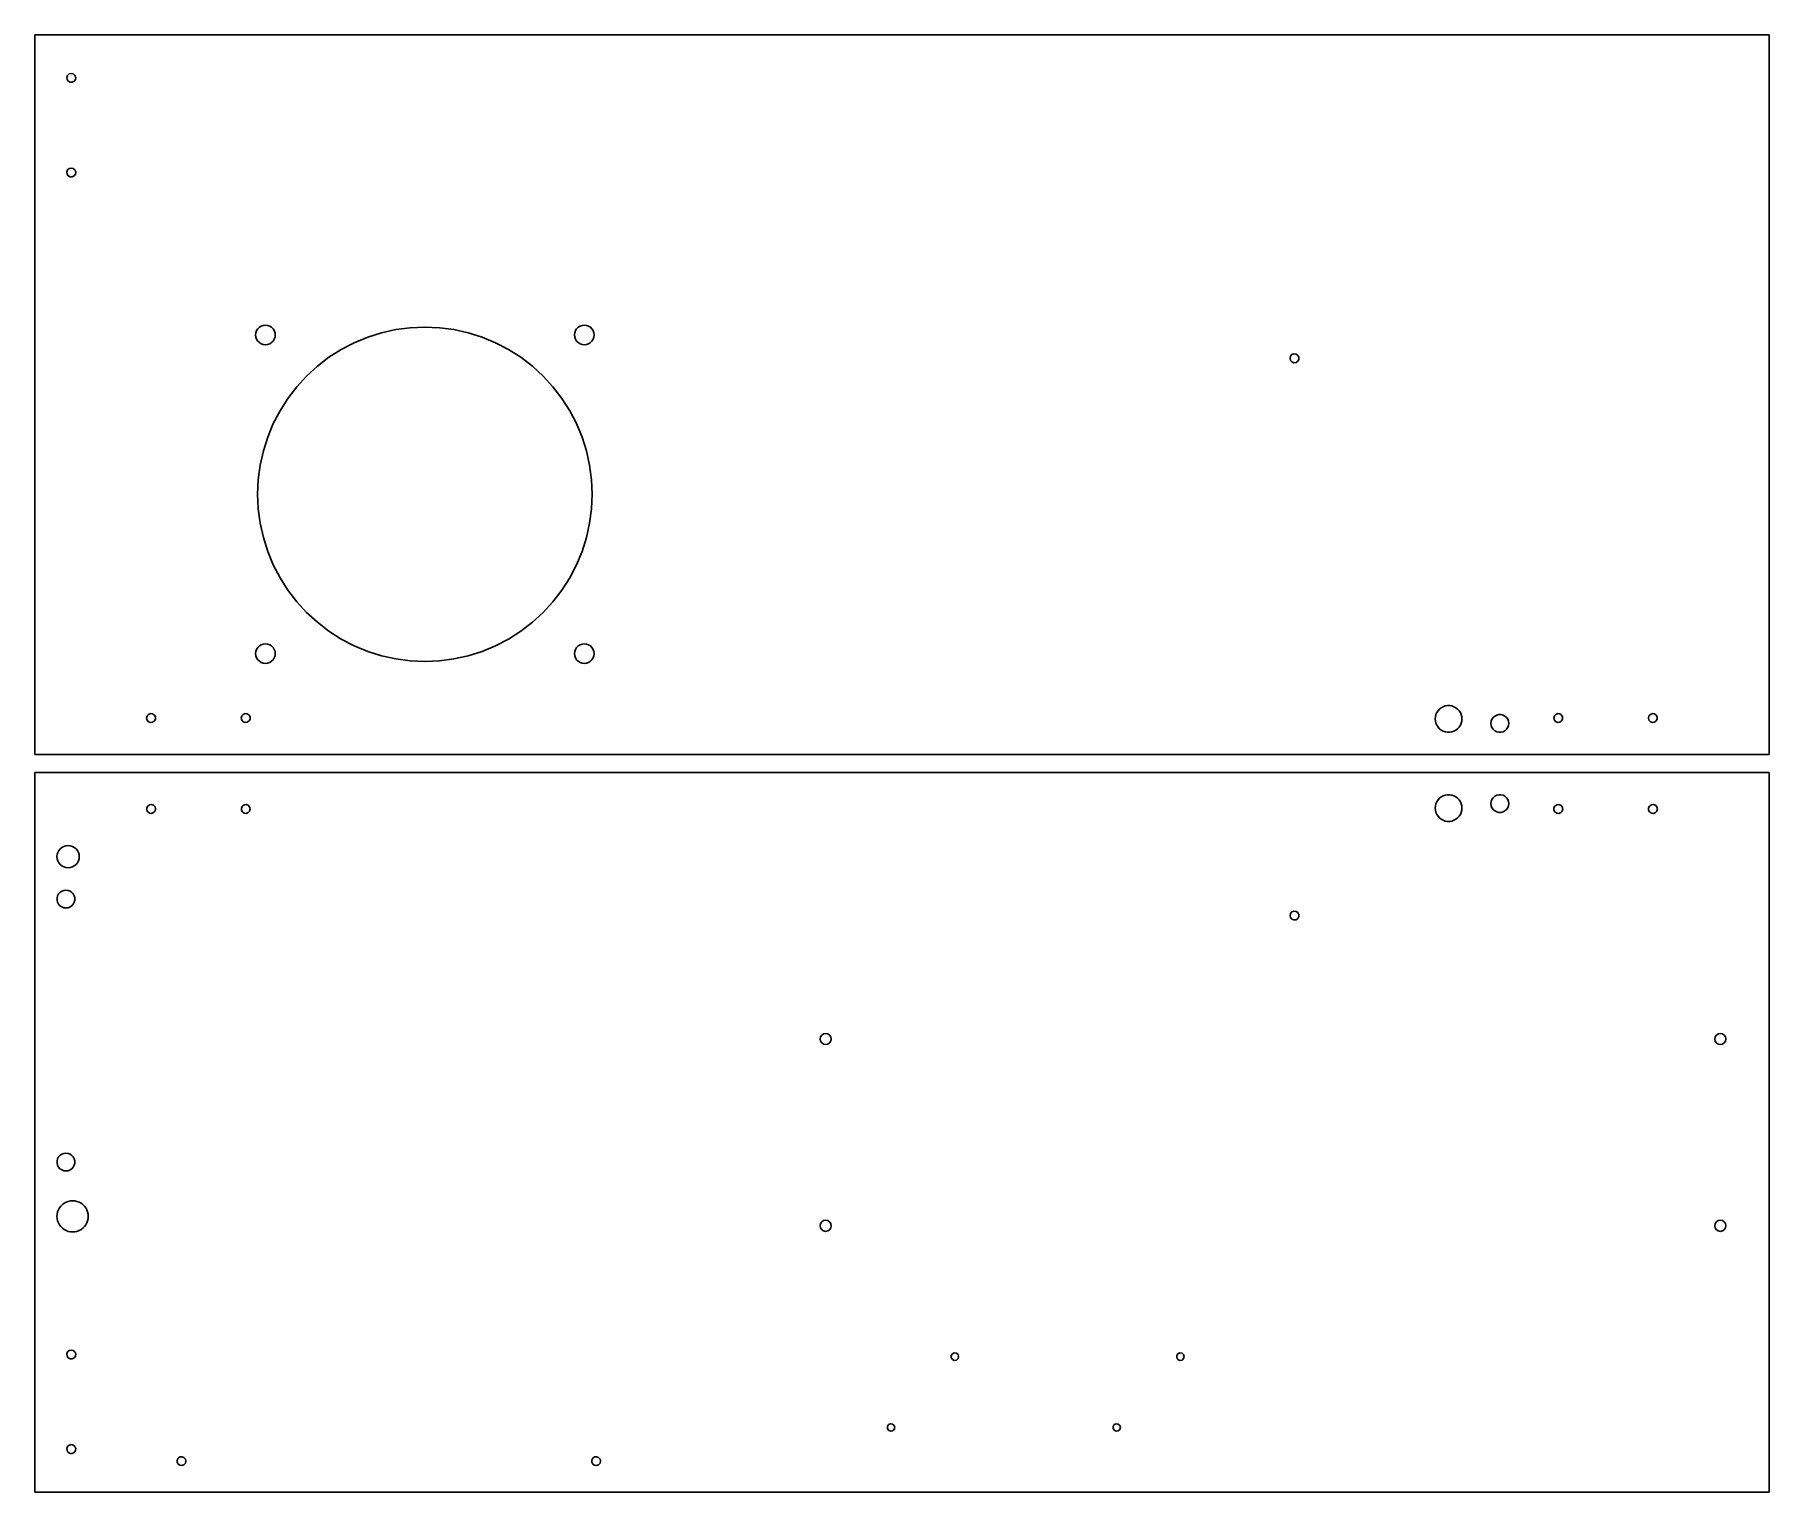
# Model space of a CAD drawing. Header units: metres. Extents: x 0 to 389, y -166 to 162.
import ezdxf

# ---------------------------------------------------------------- set-up
doc = ezdxf.new("R2010")
doc.units = ezdxf.units.M

msp = doc.modelspace()

# ---------------------------------------------------------------- linework, layer by layer
for p, q in [((389, 161.5), (0, 161.5)), ((0, 161.5), (0, 0)), ((389, 0), (389, 161.5)), ((7.20729, 151.921), (7.37701, 152.368)), ((7.26497, 151.445), (7.20729, 151.921)), ((7.37701, 152.368), (7.73528, 152.685)), ((7.73528, 152.685), (8.2, 152.8)), ((8.2, 152.8), (8.66472, 152.685)), ((8.66472, 152.685), (9.02298, 152.368)), ((9.02298, 152.368), (9.1927, 151.921)), ((9.1927, 151.921), (9.13501, 151.445)), ((7.53687, 151.051), (7.26497, 151.445)), ((7.96068, 150.829), (7.53687, 151.051)), ((8.4393, 150.829), (7.96068, 150.829)), ((8.86311, 151.051), (8.4393, 150.829)), ((9.13501, 151.445), (8.86311, 151.051)), ((7.20729, 130.701), (7.37701, 131.148)), ((7.26497, 130.225), (7.20729, 130.701)), ((7.53687, 129.831), (7.26497, 130.225)), ((7.37701, 131.148), (7.73528, 131.465)), ((7.96068, 129.609), (7.53687, 129.831)), ((7.73528, 131.465), (8.2, 131.58)), ((8.4393, 129.609), (7.96068, 129.609)), ((8.2, 131.58), (8.66472, 131.465)), ((8.86311, 129.831), (8.4393, 129.609)), ((8.66472, 131.465), (9.02298, 131.148)), ((9.13501, 130.225), (8.86311, 129.831)), ((9.02298, 131.148), (9.1927, 130.701)), ((9.1927, 130.701), (9.13501, 130.225)), ((49.55, 94.15), (49.6051, 94.6395)), ((49.6051, 93.6604), (49.55, 94.15)), ((49.6051, 94.6395), (49.7679, 95.1045)), ((49.7679, 93.1954), (49.6051, 93.6604)), ((49.7679, 95.1045), (50.03, 95.5217)), ((50.03, 95.5217), (50.3783, 95.87)), ((50.3783, 95.87), (50.7955, 96.1321)), ((50.7955, 96.1321), (51.2605, 96.2948)), ((51.2605, 96.2948), (51.75, 96.35)), ((51.75, 96.35), (52.2395, 96.2948)), ((52.2395, 96.2948), (52.7045, 96.1321)), ((52.7045, 96.1321), (53.1217, 95.87)), ((53.1217, 95.87), (53.47, 95.5217)), ((53.47, 95.5217), (53.7321, 95.1045)), ((53.7321, 95.1045), (53.8948, 94.6395)), ((53.8948, 93.6604), (53.7321, 93.1954)), ((53.8948, 94.6395), (53.95, 94.15)), ((53.95, 94.15), (53.8948, 93.6604)), ((71.6518, 92.3865), (74.6742, 93.6385)), ((74.6742, 93.6385), (77.7943, 94.6222)), ((77.7943, 94.6222), (80.9882, 95.3303)), ((80.9882, 95.3303), (84.2317, 95.7573)), ((84.2317, 95.7573), (87.5, 95.9)), ((87.5, 95.9), (90.7683, 95.7573)), ((90.7683, 95.7573), (94.0118, 95.3303)), ((94.0118, 95.3303), (97.2057, 94.6222)), ((97.2057, 94.6222), (100.326, 93.6385)), ((100.326, 93.6385), (103.348, 92.3865)), ((121.05, 94.15), (121.105, 94.6395)), ((121.105, 93.6604), (121.05, 94.15)), ((121.105, 94.6395), (121.268, 95.1045)), ((121.268, 93.1954), (121.105, 93.6604)), ((121.268, 95.1045), (121.53, 95.5217)), ((121.53, 95.5217), (121.878, 95.87)), ((121.878, 95.87), (122.295, 96.1321)), ((122.295, 96.1321), (122.76, 96.2948)), ((122.76, 96.2948), (123.25, 96.35)), ((123.25, 96.35), (123.74, 96.2948)), ((123.74, 96.2948), (124.205, 96.1321)), ((124.205, 96.1321), (124.622, 95.87)), ((124.622, 95.87), (124.97, 95.5217)), ((124.97, 95.5217), (125.232, 95.1045)), ((125.232, 95.1045), (125.395, 94.6395)), ((125.395, 93.6604), (125.232, 93.1954)), ((125.395, 94.6395), (125.45, 94.15)), ((125.45, 94.15), (125.395, 93.6604)), ((50.03, 92.7783), (49.7679, 93.1954)), ((50.3783, 92.43), (50.03, 92.7783)), ((50.7955, 92.1679), (50.3783, 92.43)), ((51.2605, 92.0052), (50.7955, 92.1679)), ((51.75, 91.95), (51.2605, 92.0052)), ((52.2395, 92.0052), (51.75, 91.95)), ((52.7045, 92.1679), (52.2395, 92.0052)), ((53.1217, 92.43), (52.7045, 92.1679)), ((53.47, 92.7783), (53.1217, 92.43)), ((53.7321, 93.1954), (53.47, 92.7783)), ((65.9909, 89.1182), (68.75, 90.8759)), ((68.75, 90.8759), (71.6518, 92.3865)), ((103.348, 92.3865), (106.25, 90.8759)), ((106.25, 90.8759), (109.009, 89.1182)), ((121.53, 92.7783), (121.268, 93.1954)), ((121.878, 92.43), (121.53, 92.7783)), ((122.295, 92.1679), (121.878, 92.43)), ((122.76, 92.0052), (122.295, 92.1679)), ((123.25, 91.95), (122.76, 92.0052)), ((123.74, 92.0052), (123.25, 91.95)), ((124.205, 92.1679), (123.74, 92.0052)), ((124.622, 92.43), (124.205, 92.1679)), ((124.97, 92.7783), (124.622, 92.43)), ((125.232, 93.1954), (124.97, 92.7783)), ((281.626, 89.3647), (281.944, 89.723)), ((281.944, 89.723), (282.391, 89.8927)), ((282.391, 89.8927), (282.866, 89.835)), ((282.866, 89.835), (283.26, 89.5631)), ((283.26, 89.5631), (283.483, 89.1393)), ((60.9835, 84.9165), (63.3955, 87.1267)), ((63.3955, 87.1267), (65.9909, 89.1182)), ((109.009, 89.1182), (111.605, 87.1267)), ((111.605, 87.1267), (114.016, 84.9165)), ((281.512, 88.9), (281.626, 89.3647)), ((281.626, 88.4353), (281.512, 88.9)), ((281.944, 88.077), (281.626, 88.4353)), ((282.391, 87.9073), (281.944, 88.077)), ((282.866, 87.965), (282.391, 87.9073)), ((283.26, 88.2369), (282.866, 87.965)), ((283.483, 88.6607), (283.26, 88.2369)), ((283.483, 89.1393), (283.483, 88.6607)), ((56.7818, 79.9091), (58.7733, 82.5045)), ((58.7733, 82.5045), (60.9835, 84.9165)), ((114.016, 84.9165), (116.227, 82.5045)), ((116.227, 82.5045), (118.218, 79.9091)), ((55.024, 77.15), (56.7818, 79.9091)), ((118.218, 79.9091), (119.976, 77.15)), ((52.2615, 71.2258), (53.5135, 74.2482)), ((53.5135, 74.2482), (55.024, 77.15)), ((119.976, 77.15), (121.487, 74.2482)), ((121.487, 74.2482), (122.738, 71.2258)), ((51.2778, 68.1057), (52.2615, 71.2258)), ((122.738, 71.2258), (123.722, 68.1057)), ((50.5697, 64.9118), (51.2778, 68.1057)), ((123.722, 68.1057), (124.43, 64.9118)), ((50.1427, 61.6683), (50.5697, 64.9118)), ((124.43, 64.9118), (124.857, 61.6683)), ((50, 58.4), (50.1427, 61.6683)), ((50.1427, 55.1317), (50, 58.4)), ((124.857, 61.6683), (125, 58.4)), ((125, 58.4), (124.857, 55.1317)), ((50.5697, 51.8882), (50.1427, 55.1317)), ((124.857, 55.1317), (124.43, 51.8882)), ((51.2778, 48.6943), (50.5697, 51.8882)), ((124.43, 51.8882), (123.722, 48.6943)), ((52.2615, 45.5742), (51.2778, 48.6943)), ((123.722, 48.6943), (122.738, 45.5742)), ((53.5135, 42.5518), (52.2615, 45.5742)), ((122.738, 45.5742), (121.487, 42.5518)), ((55.024, 39.65), (53.5135, 42.5518)), ((56.7818, 36.8909), (55.024, 39.65)), ((119.976, 39.65), (118.218, 36.8909)), ((121.487, 42.5518), (119.976, 39.65)), ((58.7733, 34.2955), (56.7818, 36.8909)), ((118.218, 36.8909), (116.227, 34.2955)), ((60.9835, 31.8835), (58.7733, 34.2955)), ((63.3955, 29.6733), (60.9835, 31.8835)), ((114.016, 31.8835), (111.605, 29.6733)), ((116.227, 34.2955), (114.016, 31.8835)), ((65.9909, 27.6818), (63.3955, 29.6733)), ((68.75, 25.924), (65.9909, 27.6818)), ((109.009, 27.6818), (106.25, 25.924)), ((111.605, 29.6733), (109.009, 27.6818)), ((49.6051, 23.1395), (49.7679, 23.6045)), ((49.7679, 23.6045), (50.03, 24.0217)), ((50.03, 24.0217), (50.3783, 24.37)), ((50.3783, 24.37), (50.7955, 24.6321)), ((50.7955, 24.6321), (51.2605, 24.7948)), ((51.2605, 24.7948), (51.75, 24.85)), ((51.75, 24.85), (52.2395, 24.7948)), ((52.2395, 24.7948), (52.7045, 24.6321)), ((52.7045, 24.6321), (53.1217, 24.37)), ((53.1217, 24.37), (53.47, 24.0217)), ((53.47, 24.0217), (53.7321, 23.6045)), ((53.7321, 23.6045), (53.8948, 23.1395)), ((71.6518, 24.4135), (68.75, 25.924)), ((74.6742, 23.1615), (71.6518, 24.4135)), ((103.348, 24.4135), (100.326, 23.1615)), ((106.25, 25.924), (103.348, 24.4135)), ((121.105, 23.1395), (121.268, 23.6045)), ((121.268, 23.6045), (121.53, 24.0217)), ((121.53, 24.0217), (121.878, 24.37)), ((121.878, 24.37), (122.295, 24.6321)), ((122.295, 24.6321), (122.76, 24.7948)), ((122.76, 24.7948), (123.25, 24.85)), ((123.25, 24.85), (123.74, 24.7948)), ((123.74, 24.7948), (124.205, 24.6321)), ((124.205, 24.6321), (124.622, 24.37)), ((124.622, 24.37), (124.97, 24.0217)), ((124.97, 24.0217), (125.232, 23.6045)), ((125.232, 23.6045), (125.395, 23.1395)), ((49.55, 22.65), (49.6051, 23.1395)), ((49.6051, 22.1604), (49.55, 22.65)), ((49.7679, 21.6954), (49.6051, 22.1604)), ((50.03, 21.2783), (49.7679, 21.6954)), ((50.3783, 20.93), (50.03, 21.2783)), ((50.7955, 20.6679), (50.3783, 20.93)), ((51.2605, 20.5052), (50.7955, 20.6679)), ((51.75, 20.45), (51.2605, 20.5052)), ((52.2395, 20.5052), (51.75, 20.45)), ((52.7045, 20.6679), (52.2395, 20.5052)), ((53.1217, 20.93), (52.7045, 20.6679)), ((53.47, 21.2783), (53.1217, 20.93)), ((53.7321, 21.6954), (53.47, 21.2783)), ((53.8948, 22.1604), (53.7321, 21.6954)), ((53.8948, 23.1395), (53.95, 22.65)), ((53.95, 22.65), (53.8948, 22.1604)), ((77.7943, 22.1778), (74.6742, 23.1615)), ((80.9882, 21.4697), (77.7943, 22.1778)), ((84.2317, 21.0427), (80.9882, 21.4697)), ((87.5, 20.9), (84.2317, 21.0427)), ((90.7683, 21.0427), (87.5, 20.9)), ((94.0118, 21.4697), (90.7683, 21.0427)), ((97.2057, 22.1778), (94.0118, 21.4697)), ((100.326, 23.1615), (97.2057, 22.1778)), ((121.05, 22.65), (121.105, 23.1395)), ((121.105, 22.1604), (121.05, 22.65)), ((121.268, 21.6954), (121.105, 22.1604)), ((121.53, 21.2783), (121.268, 21.6954)), ((121.878, 20.93), (121.53, 21.2783)), ((122.295, 20.6679), (121.878, 20.93)), ((122.76, 20.5052), (122.295, 20.6679)), ((123.25, 20.45), (122.76, 20.5052)), ((123.74, 20.5052), (123.25, 20.45)), ((124.205, 20.6679), (123.74, 20.5052)), ((124.622, 20.93), (124.205, 20.6679)), ((124.97, 21.2783), (124.622, 20.93)), ((125.232, 21.6954), (124.97, 21.2783)), ((125.395, 22.1604), (125.232, 21.6954)), ((125.395, 23.1395), (125.45, 22.65)), ((125.45, 22.65), (125.395, 22.1604)), ((25.1, 8.2), (25.2145, 8.66472)), ((25.2145, 7.73528), (25.1, 8.2)), ((25.2145, 8.66472), (25.5319, 9.02298)), ((25.5319, 9.02298), (25.9795, 9.1927)), ((25.9795, 9.1927), (26.4546, 9.13501)), ((26.4546, 9.13501), (26.8485, 8.86311)), ((26.8485, 8.86311), (27.0709, 8.4393)), ((27.0709, 7.96068), (26.8485, 7.53687)), ((27.0709, 8.4393), (27.0709, 7.96068)), ((46.32, 8.2), (46.4345, 8.66472)), ((46.4345, 7.73528), (46.32, 8.2)), ((46.4345, 8.66472), (46.7519, 9.02298)), ((46.7519, 9.02298), (47.1994, 9.1927)), ((47.1994, 9.1927), (47.6746, 9.13501)), ((47.6746, 9.13501), (48.0685, 8.86311)), ((48.0685, 8.86311), (48.2909, 8.4393)), ((48.2909, 7.96068), (48.0685, 7.53687)), ((48.2909, 8.4393), (48.2909, 7.96068)), ((314.08, 8), (314.121, 8.49377)), ((314.121, 7.50621), (314.08, 8)), ((314.121, 8.49377), (314.243, 8.97409)), ((314.243, 8.97409), (314.442, 9.42784)), ((314.442, 9.42784), (314.713, 9.84264)), ((314.713, 9.84264), (315.048, 10.2072)), ((315.048, 10.2072), (315.439, 10.5115)), ((315.439, 10.5115), (315.875, 10.7473)), ((315.875, 10.7473), (316.344, 10.9082)), ((316.344, 10.9082), (316.832, 10.9897)), ((316.832, 10.9897), (317.328, 10.9897)), ((317.328, 10.9897), (317.816, 10.9082)), ((317.816, 10.9082), (318.285, 10.7473)), ((318.285, 10.7473), (318.721, 10.5115)), ((318.721, 10.5115), (319.112, 10.2072)), ((319.112, 10.2072), (319.447, 9.84264)), ((319.447, 9.84264), (319.718, 9.42784)), ((319.718, 9.42784), (319.917, 8.97409)), ((319.917, 8.97409), (320.039, 8.49377)), ((320.039, 8.49377), (320.08, 8)), ((320.08, 8), (320.039, 7.50621)), ((326.638, 7.47862), (326.809, 7.92944)), ((326.809, 7.92944), (327.083, 8.32623)), ((327.083, 8.32623), (327.444, 8.64597)), ((327.444, 8.64597), (327.871, 8.87003)), ((327.871, 8.87003), (328.339, 8.98541)), ((328.339, 8.98541), (328.821, 8.98541)), ((328.821, 8.98541), (329.289, 8.87003)), ((329.289, 8.87003), (329.716, 8.64597)), ((329.716, 8.64597), (330.077, 8.32623)), ((330.077, 8.32623), (330.351, 7.92944)), ((330.351, 7.92944), (330.522, 7.47862)), ((340.68, 8.2), (340.795, 8.66472)), ((340.795, 7.73528), (340.68, 8.2)), ((340.795, 8.66472), (341.112, 9.02298)), ((341.112, 9.02298), (341.559, 9.1927)), ((341.559, 9.1927), (342.035, 9.13501)), ((342.035, 9.13501), (342.428, 8.86311)), ((342.428, 8.86311), (342.651, 8.4393)), ((342.651, 7.96068), (342.428, 7.53687)), ((342.651, 8.4393), (342.651, 7.96068)), ((361.9, 8.2), (362.015, 8.66472)), ((362.015, 7.73528), (361.9, 8.2)), ((362.015, 8.66472), (362.332, 9.02298)), ((362.332, 9.02298), (362.779, 9.1927)), ((362.779, 9.1927), (363.255, 9.13501)), ((363.255, 9.13501), (363.648, 8.86311)), ((363.648, 8.86311), (363.871, 8.4393)), ((363.871, 7.96068), (363.648, 7.53687)), ((363.871, 8.4393), (363.871, 7.96068)), ((25.5319, 7.37701), (25.2145, 7.73528)), ((25.9795, 7.20729), (25.5319, 7.37701)), ((26.4546, 7.26497), (25.9795, 7.20729)), ((26.8485, 7.53687), (26.4546, 7.26497)), ((46.7519, 7.37701), (46.4345, 7.73528)), ((47.1994, 7.20729), (46.7519, 7.37701)), ((47.6746, 7.26497), (47.1994, 7.20729)), ((48.0685, 7.53687), (47.6746, 7.26497)), ((314.243, 7.02589), (314.121, 7.50621)), ((314.442, 6.57214), (314.243, 7.02589)), ((314.713, 6.15735), (314.442, 6.57214)), ((315.048, 5.79282), (314.713, 6.15735)), ((315.439, 5.48849), (315.048, 5.79282)), ((315.875, 5.25267), (315.439, 5.48849)), ((316.344, 5.0918), (315.875, 5.25267)), ((316.832, 5.01024), (316.344, 5.0918)), ((317.328, 5.01024), (316.832, 5.01024)), ((317.816, 5.0918), (317.328, 5.01024)), ((318.285, 5.25267), (317.816, 5.0918)), ((318.721, 5.48849), (318.285, 5.25267)), ((319.112, 5.79282), (318.721, 5.48849)), ((319.447, 6.15735), (319.112, 5.79282)), ((319.718, 6.57214), (319.447, 6.15735)), ((319.917, 7.02589), (319.718, 6.57214)), ((320.039, 7.50621), (319.917, 7.02589)), ((326.58, 7), (326.638, 7.47862)), ((326.638, 6.52136), (326.58, 7)), ((326.809, 6.07054), (326.638, 6.52136)), ((327.083, 5.67375), (326.809, 6.07054)), ((327.444, 5.35402), (327.083, 5.67375)), ((327.871, 5.12996), (327.444, 5.35402)), ((328.339, 5.01457), (327.871, 5.12996)), ((328.821, 5.01457), (328.339, 5.01457)), ((329.289, 5.12996), (328.821, 5.01457)), ((329.716, 5.35402), (329.289, 5.12996)), ((330.077, 5.67375), (329.716, 5.35402)), ((330.351, 6.07054), (330.077, 5.67375)), ((330.522, 6.52136), (330.351, 6.07054)), ((330.522, 7.47862), (330.58, 6.99998)), ((330.58, 6.99998), (330.522, 6.52136)), ((341.112, 7.37701), (340.795, 7.73528)), ((341.559, 7.20729), (341.112, 7.37701)), ((342.035, 7.26497), (341.559, 7.20729)), ((342.428, 7.53687), (342.035, 7.26497)), ((362.332, 7.37701), (362.015, 7.73528)), ((362.779, 7.20729), (362.332, 7.37701)), ((363.255, 7.26497), (362.779, 7.20729)), ((363.648, 7.53687), (363.255, 7.26497)), ((0, 0), (389, 0)), ((389, -4), (0, -4)), ((0, -4), (0, -165.5)), ((389, -165.5), (389, -4)), ((25.129, -11.9607), (25.3515, -11.5369)), ((25.3515, -11.5369), (25.7454, -11.265)), ((25.7454, -11.265), (26.2205, -11.2073)), ((26.2205, -11.2073), (26.6681, -11.377)), ((26.6681, -11.377), (26.9854, -11.7353)), ((46.349, -11.9607), (46.5715, -11.5369)), ((46.5715, -11.5369), (46.9654, -11.265)), ((46.9654, -11.265), (47.4405, -11.2073)), ((47.4405, -11.2073), (47.8881, -11.377)), ((47.8881, -11.377), (48.2054, -11.7353)), ((314.08, -12), (314.121, -11.5062)), ((314.121, -11.5062), (314.243, -11.0259)), ((314.243, -11.0259), (314.442, -10.5721)), ((314.442, -10.5721), (314.713, -10.1573)), ((314.713, -10.1573), (315.048, -9.79282)), ((315.048, -9.79282), (315.439, -9.48849)), ((315.439, -9.48849), (315.875, -9.25267)), ((315.875, -9.25267), (316.344, -9.0918)), ((316.344, -9.0918), (316.832, -9.01024)), ((316.832, -9.01024), (317.328, -9.01024)), ((317.328, -9.01024), (317.816, -9.0918)), ((317.816, -9.0918), (318.285, -9.25267)), ((318.285, -9.25267), (318.721, -9.48849)), ((318.721, -9.48849), (319.112, -9.79282)), ((319.112, -9.79282), (319.447, -10.1573)), ((319.447, -10.1573), (319.718, -10.5721)), ((319.718, -10.5721), (319.917, -11.0259)), ((319.917, -11.0259), (320.039, -11.5062)), ((320.039, -11.5062), (320.08, -12)), ((326.58, -11), (326.638, -10.5214)), ((326.638, -11.4786), (326.58, -11)), ((326.638, -10.5214), (326.809, -10.0705)), ((326.809, -11.9294), (326.638, -11.4786)), ((326.809, -10.0705), (327.083, -9.67375)), ((327.083, -9.67375), (327.444, -9.35402)), ((327.444, -9.35402), (327.871, -9.12996)), ((327.871, -9.12996), (328.339, -9.01457)), ((328.339, -9.01457), (328.821, -9.01457)), ((328.821, -9.01457), (329.289, -9.12996)), ((329.289, -9.12996), (329.716, -9.35402)), ((329.716, -9.35402), (330.077, -9.67375)), ((330.077, -9.67375), (330.351, -10.0705)), ((330.351, -10.0705), (330.522, -10.5214)), ((330.522, -11.4786), (330.351, -11.9294)), ((330.522, -10.5214), (330.58, -11)), ((330.58, -11), (330.522, -11.4786)), ((340.709, -11.9607), (340.931, -11.5369)), ((340.931, -11.5369), (341.325, -11.265)), ((341.325, -11.265), (341.801, -11.2073)), ((341.801, -11.2073), (342.248, -11.377)), ((342.248, -11.377), (342.565, -11.7353)), ((361.929, -11.9607), (362.151, -11.5369)), ((362.151, -11.5369), (362.545, -11.265)), ((362.545, -11.265), (363.021, -11.2073)), ((363.021, -11.2073), (363.468, -11.377)), ((363.468, -11.377), (363.785, -11.7353)), ((25.129, -12.4393), (25.129, -11.9607)), ((25.3515, -12.8631), (25.129, -12.4393)), ((25.7454, -13.135), (25.3515, -12.8631)), ((26.2205, -13.1927), (25.7454, -13.135)), ((26.6681, -13.023), (26.2205, -13.1927)), ((26.9854, -12.6647), (26.6681, -13.023)), ((26.9854, -11.7353), (27.1, -12.2)), ((27.1, -12.2), (26.9854, -12.6647)), ((46.349, -12.4393), (46.349, -11.9607)), ((46.5715, -12.8631), (46.349, -12.4393)), ((46.9654, -13.135), (46.5715, -12.8631)), ((47.4405, -13.1927), (46.9654, -13.135)), ((47.8881, -13.023), (47.4405, -13.1927)), ((48.2054, -12.6647), (47.8881, -13.023)), ((48.2054, -11.7353), (48.32, -12.2)), ((48.32, -12.2), (48.2054, -12.6647)), ((314.121, -12.4938), (314.08, -12)), ((314.243, -12.9741), (314.121, -12.4938)), ((314.442, -13.4278), (314.243, -12.9741)), ((314.713, -13.8426), (314.442, -13.4278)), ((315.048, -14.2072), (314.713, -13.8426)), ((315.439, -14.5115), (315.048, -14.2072)), ((315.875, -14.7473), (315.439, -14.5115)), ((316.344, -14.9082), (315.875, -14.7473)), ((316.832, -14.9897), (316.344, -14.9082)), ((317.328, -14.9897), (316.832, -14.9897)), ((317.816, -14.9082), (317.328, -14.9897)), ((318.285, -14.7473), (317.816, -14.9082)), ((318.721, -14.5115), (318.285, -14.7473)), ((319.112, -14.2072), (318.721, -14.5115)), ((319.447, -13.8426), (319.112, -14.2072)), ((319.718, -13.4278), (319.447, -13.8426)), ((319.917, -12.9741), (319.718, -13.4278)), ((320.039, -12.4938), (319.917, -12.9741)), ((320.08, -12), (320.039, -12.4938)), ((327.083, -12.3262), (326.809, -11.9294)), ((327.444, -12.646), (327.083, -12.3262)), ((327.871, -12.87), (327.444, -12.646)), ((328.339, -12.9854), (327.871, -12.87)), ((328.821, -12.9854), (328.339, -12.9854)), ((329.289, -12.87), (328.821, -12.9854)), ((329.716, -12.646), (329.289, -12.87)), ((330.077, -12.3262), (329.716, -12.646)), ((330.351, -11.9294), (330.077, -12.3262)), ((340.709, -12.4393), (340.709, -11.9607)), ((340.931, -12.8631), (340.709, -12.4393)), ((341.325, -13.135), (340.931, -12.8631)), ((341.801, -13.1927), (341.325, -13.135)), ((342.248, -13.023), (341.801, -13.1927)), ((342.565, -12.6647), (342.248, -13.023)), ((342.565, -11.7353), (342.68, -12.2)), ((342.68, -12.2), (342.565, -12.6647)), ((361.929, -12.4393), (361.929, -11.9607)), ((362.151, -12.8631), (361.929, -12.4393)), ((362.545, -13.135), (362.151, -12.8631)), ((363.021, -13.1927), (362.545, -13.135)), ((363.468, -13.023), (363.021, -13.1927)), ((363.785, -12.6647), (363.468, -13.023)), ((363.785, -11.7353), (363.9, -12.2)), ((363.9, -12.2), (363.785, -12.6647)), ((5, -22.9), (5.04803, -22.4123)), ((5.04803, -23.3877), (5, -22.9)), ((5.04803, -22.4123), (5.19029, -21.9433)), ((5.19029, -21.9433), (5.42133, -21.5111)), ((5.42133, -21.5111), (5.73222, -21.1322)), ((5.73222, -21.1322), (6.11107, -20.8213)), ((6.11107, -20.8213), (6.54329, -20.5903)), ((6.54329, -20.5903), (7.01227, -20.448)), ((7.01227, -20.448), (7.5, -20.4)), ((7.5, -20.4), (7.98772, -20.448)), ((7.98772, -20.448), (8.4567, -20.5903)), ((8.4567, -20.5903), (8.88892, -20.8213)), ((8.88892, -20.8213), (9.26776, -21.1322)), ((9.26776, -21.1322), (9.57866, -21.5111)), ((9.57866, -21.5111), (9.80969, -21.9433)), ((9.80969, -21.9433), (9.95195, -22.4123)), ((9.95195, -22.4123), (10, -22.9)), ((10, -22.9), (9.95195, -23.3877)), ((5.19029, -23.8567), (5.04803, -23.3877)), ((5.42133, -24.2889), (5.19029, -23.8567)), ((5.73222, -24.6678), (5.42133, -24.2889)), ((6.11107, -24.9787), (5.73222, -24.6678)), ((6.54329, -25.2097), (6.11107, -24.9787)), ((7.01227, -25.352), (6.54329, -25.2097)), ((7.5, -25.4), (7.01227, -25.352)), ((7.98772, -25.352), (7.5, -25.4)), ((8.4567, -25.2097), (7.98772, -25.352)), ((8.88892, -24.9787), (8.4567, -25.2097)), ((9.26776, -24.6678), (8.88892, -24.9787)), ((9.57866, -24.2889), (9.26776, -24.6678)), ((9.80969, -23.8567), (9.57866, -24.2889)), ((9.95195, -23.3877), (9.80969, -23.8567)), ((5.35402, -31.2639), (5.67375, -30.903)), ((5.67375, -30.903), (6.07054, -30.6291)), ((6.07054, -30.6291), (6.52136, -30.4581)), ((6.52136, -30.4581), (6.99998, -30.4)), ((6.99998, -30.4), (7.47862, -30.4581)), ((7.47862, -30.4581), (7.92944, -30.6291)), ((7.92944, -30.6291), (8.32623, -30.903)), ((8.32623, -30.903), (8.64597, -31.2639)), ((5.01457, -32.1589), (5.12996, -31.6908)), ((5.01457, -32.6411), (5.01457, -32.1589)), ((5.12996, -33.1092), (5.01457, -32.6411)), ((5.12996, -31.6908), (5.35402, -31.2639)), ((5.35402, -33.5361), (5.12996, -33.1092)), ((5.67375, -33.897), (5.35402, -33.5361)), ((6.07054, -34.1709), (5.67375, -33.897)), ((6.52136, -34.3419), (6.07054, -34.1709)), ((7, -34.4), (6.52136, -34.3419)), ((7.47862, -34.3419), (7, -34.4)), ((7.92944, -34.1709), (7.47862, -34.3419)), ((8.32623, -33.897), (7.92944, -34.1709)), ((8.64597, -33.5361), (8.32623, -33.897)), ((8.64597, -31.2639), (8.87003, -31.6908)), ((8.87003, -33.1092), (8.64597, -33.5361)), ((8.87003, -31.6908), (8.98541, -32.1589)), ((8.98541, -32.6411), (8.87003, -33.1092)), ((8.98541, -32.1589), (8.98541, -32.6411)), ((281.512, -36.1), (281.626, -35.6353)), ((281.626, -36.5647), (281.512, -36.1)), ((281.626, -35.6353), (281.944, -35.277)), ((281.944, -36.923), (281.626, -36.5647)), ((281.944, -35.277), (282.391, -35.1073)), ((282.391, -37.0927), (281.944, -36.923)), ((282.391, -35.1073), (282.866, -35.165)), ((282.866, -37.035), (282.391, -37.0927)), ((282.866, -35.165), (283.26, -35.4369)), ((283.26, -36.7631), (282.866, -37.035)), ((283.26, -35.4369), (283.483, -35.8607)), ((283.483, -36.3393), (283.26, -36.7631)), ((283.483, -35.8607), (283.483, -36.3393)), ((176.12, -63.795), (176.215, -63.3166)), ((176.215, -64.2733), (176.12, -63.795)), ((176.215, -63.3166), (176.486, -62.9111)), ((176.486, -64.6789), (176.215, -64.2733)), ((176.486, -62.9111), (176.892, -62.6401)), ((176.892, -64.9498), (176.486, -64.6789)), ((176.892, -62.6401), (177.37, -62.545)), ((177.37, -65.045), (176.892, -64.9498)), ((177.37, -62.545), (177.848, -62.6401)), ((177.848, -64.9498), (177.37, -65.045)), ((177.848, -62.6401), (178.254, -62.9111)), ((178.254, -64.6789), (177.848, -64.9498)), ((178.254, -62.9111), (178.525, -63.3166)), ((178.525, -64.2733), (178.254, -64.6789)), ((178.525, -63.3166), (178.62, -63.795)), ((178.62, -63.795), (178.525, -64.2733)), ((376.78, -63.795), (376.875, -63.3166)), ((376.875, -64.2733), (376.78, -63.795)), ((376.875, -63.3166), (377.146, -62.9111)), ((377.146, -64.6789), (376.875, -64.2733)), ((377.146, -62.9111), (377.552, -62.6401)), ((377.552, -64.9498), (377.146, -64.6789)), ((377.552, -62.6401), (378.03, -62.545)), ((378.03, -65.045), (377.552, -64.9498)), ((378.03, -62.545), (378.508, -62.6401)), ((378.508, -64.9498), (378.03, -65.045)), ((378.508, -62.6401), (378.914, -62.9111)), ((378.914, -64.6789), (378.508, -64.9498)), ((378.914, -62.9111), (379.185, -63.3166)), ((379.185, -64.2733), (378.914, -64.6789)), ((379.185, -63.3166), (379.28, -63.795)), ((379.28, -63.795), (379.185, -64.2733)), ((6.07054, -89.6291), (6.52136, -89.4581)), ((6.52136, -89.4581), (6.99998, -89.4)), ((6.99998, -89.4), (7.47862, -89.4581)), ((7.47862, -89.4581), (7.92944, -89.6291)), ((5.01457, -91.1589), (5.12996, -90.6908)), ((5.01457, -91.6411), (5.01457, -91.1589)), ((5.12996, -92.1092), (5.01457, -91.6411)), ((5.12996, -90.6908), (5.35402, -90.2639)), ((5.35402, -92.5361), (5.12996, -92.1092)), ((5.35402, -90.2639), (5.67375, -89.903)), ((5.67375, -92.897), (5.35402, -92.5361)), ((5.67375, -89.903), (6.07054, -89.6291)), ((6.07054, -93.1709), (5.67375, -92.897)), ((6.52136, -93.3419), (6.07054, -93.1709)), ((7, -93.4), (6.52136, -93.3419)), ((7.47862, -93.3419), (7, -93.4)), ((7.92944, -93.1709), (7.47862, -93.3419)), ((7.92944, -89.6291), (8.32623, -89.903)), ((8.32623, -92.897), (7.92944, -93.1709)), ((8.32623, -89.903), (8.64597, -90.2639)), ((8.64597, -92.5361), (8.32623, -92.897)), ((8.64597, -90.2639), (8.87003, -90.6908)), ((8.87003, -92.1092), (8.64597, -92.5361)), ((8.87003, -90.6908), (8.98541, -91.1589)), ((8.98541, -91.6411), (8.87003, -92.1092)), ((8.98541, -91.1589), (8.98541, -91.6411)), ((5.85487, -101.308), (6.20798, -100.955)), ((6.20798, -100.955), (6.60774, -100.656)), ((6.60774, -100.656), (7.04604, -100.416)), ((7.04604, -100.416), (7.51393, -100.242)), ((7.51393, -100.242), (8.00189, -100.136)), ((8.00189, -100.136), (8.5, -100.1)), ((8.5, -100.1), (8.99809, -100.136)), ((8.99809, -100.136), (9.48605, -100.242)), ((9.48605, -100.242), (9.95395, -100.416)), ((9.95395, -100.416), (10.3922, -100.656)), ((10.3922, -100.656), (10.792, -100.955)), ((10.792, -100.955), (11.1451, -101.308)), ((5, -103.6), (5.03561, -103.102)), ((5.03561, -104.098), (5, -103.6)), ((5.03561, -103.102), (5.14177, -102.614)), ((5.14177, -104.586), (5.03561, -104.098)), ((5.14177, -102.614), (5.31628, -102.146)), ((5.31628, -105.054), (5.14177, -104.586)), ((5.31628, -102.146), (5.5556, -101.708)), ((5.5556, -101.708), (5.85487, -101.308)), ((11.1451, -101.308), (11.4444, -101.708)), ((11.4444, -101.708), (11.6837, -102.146)), ((11.6837, -102.146), (11.8582, -102.614)), ((11.8582, -104.586), (11.6837, -105.054)), ((11.8582, -102.614), (11.9644, -103.102)), ((11.9644, -104.098), (11.8582, -104.586)), ((11.9644, -103.102), (12, -103.6)), ((12, -103.6), (11.9644, -104.098)), ((176.215, -105.227), (176.486, -104.821)), ((176.486, -104.821), (176.892, -104.55)), ((176.892, -104.55), (177.37, -104.455)), ((177.37, -104.455), (177.848, -104.55)), ((177.848, -104.55), (178.254, -104.821)), ((178.254, -104.821), (178.525, -105.227)), ((376.875, -105.227), (377.146, -104.821)), ((377.146, -104.821), (377.552, -104.55)), ((377.552, -104.55), (378.03, -104.455)), ((378.03, -104.455), (378.508, -104.55)), ((378.508, -104.55), (378.914, -104.821)), ((378.914, -104.821), (379.185, -105.227)), ((5.5556, -105.492), (5.31628, -105.054)), ((5.85487, -105.892), (5.5556, -105.492)), ((6.20798, -106.245), (5.85487, -105.892)), ((6.60774, -106.544), (6.20798, -106.245)), ((7.04604, -106.784), (6.60774, -106.544)), ((7.51393, -106.958), (7.04604, -106.784)), ((8.00189, -107.064), (7.51393, -106.958)), ((8.5, -107.1), (8.00189, -107.064)), ((8.99809, -107.064), (8.5, -107.1)), ((9.48605, -106.958), (8.99809, -107.064)), ((9.95395, -106.784), (9.48605, -106.958)), ((10.3922, -106.544), (9.95395, -106.784)), ((10.792, -106.245), (10.3922, -106.544)), ((11.1451, -105.892), (10.792, -106.245)), ((11.4444, -105.492), (11.1451, -105.892)), ((11.6837, -105.054), (11.4444, -105.492)), ((176.12, -105.705), (176.215, -105.227)), ((176.215, -106.183), (176.12, -105.705)), ((176.486, -106.589), (176.215, -106.183)), ((176.892, -106.86), (176.486, -106.589)), ((177.37, -106.955), (176.892, -106.86)), ((177.848, -106.86), (177.37, -106.955)), ((178.254, -106.589), (177.848, -106.86)), ((178.525, -106.183), (178.254, -106.589)), ((178.525, -105.227), (178.62, -105.705)), ((178.62, -105.705), (178.525, -106.183)), ((376.78, -105.705), (376.875, -105.227)), ((376.875, -106.183), (376.78, -105.705)), ((377.146, -106.589), (376.875, -106.183)), ((377.552, -106.86), (377.146, -106.589)), ((378.03, -106.955), (377.552, -106.86)), ((378.508, -106.86), (378.03, -106.955)), ((378.914, -106.589), (378.508, -106.86)), ((379.185, -106.183), (378.914, -106.589)), ((379.185, -105.227), (379.28, -105.705)), ((379.28, -105.705), (379.185, -106.183)), ((7.20729, -134.459), (7.37701, -134.012)), ((7.26497, -134.935), (7.20729, -134.459)), ((7.53687, -135.329), (7.26497, -134.935)), ((7.37701, -134.012), (7.73528, -133.695)), ((7.96068, -135.551), (7.53687, -135.329)), ((7.73528, -133.695), (8.2, -133.58)), ((8.4393, -135.551), (7.96068, -135.551)), ((8.2, -133.58), (8.66472, -133.695)), ((8.86311, -135.329), (8.4393, -135.551)), ((8.66472, -133.695), (9.02298, -134.012)), ((9.13501, -134.935), (8.86311, -135.329)), ((9.02298, -134.012), (9.1927, -134.459)), ((9.1927, -134.459), (9.13501, -134.935)), ((205.534, -134.811), (205.793, -134.408)), ((205.534, -135.289), (205.534, -134.811)), ((205.793, -135.692), (205.534, -135.289)), ((205.793, -134.408), (206.229, -134.209)), ((206.229, -135.891), (205.793, -135.692)), ((206.229, -134.209), (206.703, -134.277)), ((206.703, -135.823), (206.229, -135.891)), ((206.703, -134.277), (207.065, -134.59)), ((207.065, -135.51), (206.703, -135.823)), ((207.065, -134.59), (207.2, -135.05)), ((207.2, -135.05), (207.065, -135.51)), ((256.134, -134.811), (256.393, -134.408)), ((256.134, -135.289), (256.134, -134.811)), ((256.393, -135.692), (256.134, -135.289)), ((256.393, -134.408), (256.829, -134.209)), ((256.829, -135.891), (256.393, -135.692)), ((256.829, -134.209), (257.303, -134.277)), ((257.303, -135.823), (256.829, -135.891)), ((257.303, -134.277), (257.665, -134.59)), ((257.665, -135.51), (257.303, -135.823)), ((257.665, -134.59), (257.8, -135.05)), ((257.8, -135.05), (257.665, -135.51)), ((191.234, -150.711), (191.493, -150.308)), ((191.234, -151.189), (191.234, -150.711)), ((191.493, -151.592), (191.234, -151.189)), ((191.493, -150.308), (191.929, -150.109)), ((191.929, -151.791), (191.493, -151.592)), ((191.929, -150.109), (192.403, -150.177)), ((192.403, -150.177), (192.765, -150.49)), ((192.765, -151.41), (192.403, -151.723)), ((192.765, -150.49), (192.9, -150.95)), ((192.9, -150.95), (192.765, -151.41)), ((241.834, -150.711), (242.093, -150.308)), ((241.834, -151.189), (241.834, -150.711)), ((242.093, -151.592), (241.834, -151.189)), ((242.093, -150.308), (242.529, -150.109)), ((242.529, -151.791), (242.093, -151.592)), ((242.529, -150.109), (243.003, -150.177)), ((243.003, -150.177), (243.365, -150.49)), ((243.365, -151.41), (243.003, -151.723)), ((243.365, -150.49), (243.5, -150.95)), ((243.5, -150.95), (243.365, -151.41)), ((7.20729, -155.679), (7.37701, -155.232)), ((7.37701, -155.232), (7.73528, -154.915)), ((7.73528, -154.915), (8.2, -154.8)), ((8.2, -154.8), (8.66472, -154.915)), ((8.66472, -154.915), (9.02298, -155.232)), ((9.02298, -155.232), (9.1927, -155.679)), ((192.403, -151.723), (191.929, -151.791)), ((243.003, -151.723), (242.529, -151.791)), ((7.26497, -156.155), (7.20729, -155.679)), ((7.53687, -156.549), (7.26497, -156.155)), ((7.96068, -156.771), (7.53687, -156.549)), ((8.4393, -156.771), (7.96068, -156.771)), ((8.86311, -156.549), (8.4393, -156.771)), ((9.13501, -156.155), (8.86311, -156.549)), ((9.1927, -155.679), (9.13501, -156.155)), ((31.929, -158.261), (32.1515, -157.837)), ((31.929, -158.739), (31.929, -158.261)), ((32.1515, -159.163), (31.929, -158.739)), ((32.1515, -157.837), (32.5454, -157.565)), ((32.5454, -159.435), (32.1515, -159.163)), ((32.5454, -157.565), (33.0205, -157.507)), ((33.0205, -159.493), (32.5454, -159.435)), ((33.0205, -157.507), (33.4681, -157.677)), ((33.4681, -159.323), (33.0205, -159.493)), ((33.4681, -157.677), (33.7854, -158.035)), ((33.7854, -158.965), (33.4681, -159.323)), ((33.7854, -158.035), (33.9, -158.5)), ((33.9, -158.5), (33.7854, -158.965)), ((124.929, -158.261), (125.151, -157.837)), ((124.929, -158.739), (124.929, -158.261)), ((125.151, -159.163), (124.929, -158.739)), ((125.151, -157.837), (125.545, -157.565)), ((125.545, -159.435), (125.151, -159.163)), ((125.545, -157.565), (126.021, -157.507)), ((126.021, -159.493), (125.545, -159.435)), ((126.021, -157.507), (126.468, -157.677)), ((126.468, -159.323), (126.021, -159.493)), ((126.468, -157.677), (126.785, -158.035)), ((126.785, -158.965), (126.468, -159.323)), ((126.785, -158.035), (126.9, -158.5)), ((126.9, -158.5), (126.785, -158.965)), ((0, -165.5), (389, -165.5))]:
    msp.add_line(p, q)

doc.saveas('drawing.dxf')
